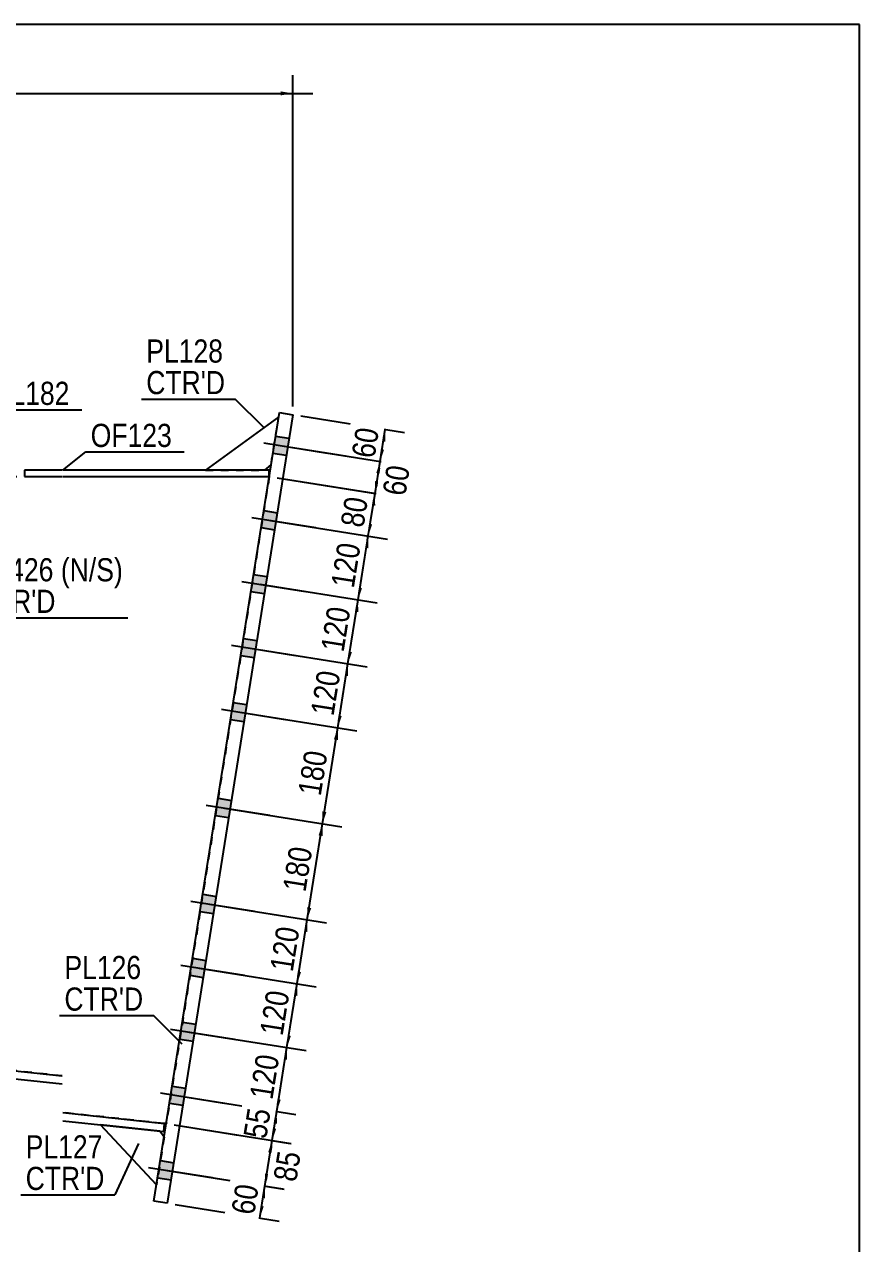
# Model space of a CAD drawing. Header units: millimetres. Extents: x -46 to 357, y -191 to 86.
# Drawn here: x 253.3 to 356.5, y -64.8 to 85.9 of the extents above; entities that cross this region are included whole.
import ezdxf

# ---------------------------------------------------------------- set-up
doc = ezdxf.new("R2010")
doc.units = ezdxf.units.MM
doc.linetypes.add('DXK_LINE_DOT1', pattern=[1.8814, 0.9407, -0.9407])
doc.styles.add('Arial Narrow', font='ARIALN.TTF', dxfattribs={"height": 0.2})

# ---------------------------------------------------------------- blocks, each defined once
blk = doc.blocks.new('Unknown-623514957-1211')
at = {"color": 5, "linetype": 'Continuous'}
for p, q in [((356.55, 85.89), (-43.45, 85.89)), ((356.55, -191.11), (356.55, 85.89))]:
    blk.add_line(p, q, dxfattribs=at)
blk = doc.blocks.new('Part-623514957-1505 - 1232')
at = {"color": 2, "linetype": 'Continuous'}
for p, q in [((269.31, -59.58), (284.82, 37.9)), ((284.82, 37.9), (286.46, 37.64)), ((286.46, 37.64), (270.96, -59.84)), ((270.96, -59.84), (269.31, -59.58))]:
    blk.add_line(p, q, dxfattribs=at)
blk = doc.blocks.new('Bolt-623514957-1252 - 1232')
at = {"linetype": 'Continuous'}
for points in [[(284.35, 35), (284.02, 32.9), (285.67, 32.64), (286, 34.74)], [(284.35, 35), (284.02, 32.9), (285.67, 32.64), (286, 34.74)], [(284.35, 35), (284.02, 32.9), (285.67, 32.64), (286, 34.74)], [(284.35, 35), (284.02, 32.9), (285.67, 32.64), (286, 34.74)], [(282.89, 25.79), (282.55, 23.68), (284.2, 23.42), (284.53, 25.52)], [(282.89, 25.79), (282.55, 23.68), (284.2, 23.42), (284.53, 25.52)], [(282.89, 25.79), (282.55, 23.68), (284.2, 23.42), (284.53, 25.52)], [(282.89, 25.79), (282.55, 23.68), (284.2, 23.42), (284.53, 25.52)], [(281.63, 17.89), (281.3, 15.78), (282.94, 15.52), (283.28, 17.62)], [(281.63, 17.89), (281.3, 15.78), (282.94, 15.52), (283.28, 17.62)], [(281.63, 17.89), (281.3, 15.78), (282.94, 15.52), (283.28, 17.62)], [(281.63, 17.89), (281.3, 15.78), (282.94, 15.52), (283.28, 17.62)], [(280.38, 9.98), (280.04, 7.88), (281.69, 7.62), (282.02, 9.72)], [(280.38, 9.98), (280.04, 7.88), (281.69, 7.62), (282.02, 9.72)], [(280.38, 9.98), (280.04, 7.88), (281.69, 7.62), (282.02, 9.72)], [(280.38, 9.98), (280.04, 7.88), (281.69, 7.62), (282.02, 9.72)], [(279.12, 2.08), (278.78, -0.02), (280.43, -0.28), (280.77, 1.82)], [(279.12, 2.08), (278.78, -0.02), (280.43, -0.28), (280.77, 1.82)], [(279.12, 2.08), (278.78, -0.02), (280.43, -0.28), (280.77, 1.82)], [(279.12, 2.08), (278.78, -0.02), (280.43, -0.28), (280.77, 1.82)], [(277.23, -9.78), (276.9, -11.89), (278.54, -12.15), (278.88, -10.04)], [(277.23, -9.78), (276.9, -11.89), (278.54, -12.15), (278.88, -10.04)], [(277.23, -9.78), (276.9, -11.89), (278.54, -12.15), (278.88, -10.04)], [(277.23, -9.78), (276.9, -11.89), (278.54, -12.15), (278.88, -10.04)], [(275.34, -21.65), (275.01, -23.76), (276.66, -24.02), (276.99, -21.91)], [(275.34, -21.65), (275.01, -23.76), (276.66, -24.02), (276.99, -21.91)], [(275.34, -21.65), (275.01, -23.76), (276.66, -24.02), (276.99, -21.91)], [(275.34, -21.65), (275.01, -23.76), (276.66, -24.02), (276.99, -21.91)], [(274.09, -29.55), (273.75, -31.66), (275.4, -31.92), (275.73, -29.82)], [(274.09, -29.55), (273.75, -31.66), (275.4, -31.92), (275.73, -29.82)], [(274.09, -29.55), (273.75, -31.66), (275.4, -31.92), (275.73, -29.82)], [(274.09, -29.55), (273.75, -31.66), (275.4, -31.92), (275.73, -29.82)], [(272.83, -37.45), (272.5, -39.56), (274.14, -39.82), (274.48, -37.72)], [(272.83, -37.45), (272.5, -39.56), (274.14, -39.82), (274.48, -37.72)], [(272.83, -37.45), (272.5, -39.56), (274.14, -39.82), (274.48, -37.72)], [(272.83, -37.45), (272.5, -39.56), (274.14, -39.82), (274.48, -37.72)], [(271.58, -45.36), (271.24, -47.46), (272.89, -47.72), (273.22, -45.62)], [(271.58, -45.36), (271.24, -47.46), (272.89, -47.72), (273.22, -45.62)], [(271.58, -45.36), (271.24, -47.46), (272.89, -47.72), (273.22, -45.62)], [(271.58, -45.36), (271.24, -47.46), (272.89, -47.72), (273.22, -45.62)], [(270.11, -54.57), (269.78, -56.68), (271.42, -56.94), (271.76, -54.83)], [(270.11, -54.57), (269.78, -56.68), (271.42, -56.94), (271.76, -54.83)], [(270.11, -54.57), (269.78, -56.68), (271.42, -56.94), (271.76, -54.83)], [(270.11, -54.57), (269.78, -56.68), (271.42, -56.94), (271.76, -54.83)]]:
    blk.add_hatch(color=3, dxfattribs=at).paths.add_polyline_path(points)
at = {"color": 3, "linetype": 'Continuous'}
for p, q in [((284.35, 35), (286, 34.74)), ((284.35, 35), (286, 34.74)), ((284.35, 35), (286, 34.74)), ((284.35, 35), (286, 34.74)), ((282.89, 34.16), (290.77, 32.9)), ((282.89, 34.16), (290.77, 32.9)), ((282.89, 34.16), (290.77, 32.9)), ((282.89, 34.16), (290.77, 32.9)), ((284.02, 32.9), (285.67, 32.64)), ((284.02, 32.9), (285.67, 32.64)), ((284.02, 32.9), (285.67, 32.64)), ((284.02, 32.9), (285.67, 32.64)), ((282.89, 25.79), (284.53, 25.52)), ((282.89, 25.79), (284.53, 25.52)), ((282.89, 25.79), (284.53, 25.52)), ((282.89, 25.79), (284.53, 25.52)), ((281.42, 24.94), (289.31, 23.69)), ((281.42, 24.94), (289.31, 23.69)), ((281.42, 24.94), (289.31, 23.69)), ((281.42, 24.94), (289.31, 23.69)), ((282.55, 23.68), (284.2, 23.42)), ((282.55, 23.68), (284.2, 23.42)), ((282.55, 23.68), (284.2, 23.42)), ((282.55, 23.68), (284.2, 23.42)), ((280.16, 17.04), (288.05, 15.79)), ((280.16, 17.04), (288.05, 15.79)), ((280.16, 17.04), (288.05, 15.79)), ((280.16, 17.04), (288.05, 15.79)), ((281.63, 17.89), (283.28, 17.62)), ((281.63, 17.89), (283.28, 17.62)), ((281.63, 17.89), (283.28, 17.62)), ((281.63, 17.89), (283.28, 17.62)), ((281.3, 15.78), (282.94, 15.52)), ((281.3, 15.78), (282.94, 15.52)), ((281.3, 15.78), (282.94, 15.52)), ((281.3, 15.78), (282.94, 15.52)), ((278.91, 9.14), (286.79, 7.88)), ((278.91, 9.14), (286.79, 7.88)), ((278.91, 9.14), (286.79, 7.88)), ((278.91, 9.14), (286.79, 7.88)), ((280.38, 9.98), (282.02, 9.72)), ((280.38, 9.98), (282.02, 9.72)), ((280.38, 9.98), (282.02, 9.72)), ((280.38, 9.98), (282.02, 9.72)), ((280.04, 7.88), (281.69, 7.62)), ((280.04, 7.88), (281.69, 7.62)), ((280.04, 7.88), (281.69, 7.62)), ((280.04, 7.88), (281.69, 7.62)), ((279.12, 2.08), (280.77, 1.82)), ((279.12, 2.08), (280.77, 1.82)), ((279.12, 2.08), (280.77, 1.82)), ((279.12, 2.08), (280.77, 1.82)), ((277.65, 1.24), (285.54, -0.02)), ((277.65, 1.24), (285.54, -0.02)), ((277.65, 1.24), (285.54, -0.02)), ((277.65, 1.24), (285.54, -0.02)), ((278.78, -0.02), (280.43, -0.28)), ((278.78, -0.02), (280.43, -0.28)), ((278.78, -0.02), (280.43, -0.28)), ((278.78, -0.02), (280.43, -0.28)), ((277.23, -9.78), (278.88, -10.04)), ((277.23, -9.78), (278.88, -10.04)), ((277.23, -9.78), (278.88, -10.04)), ((277.23, -9.78), (278.88, -10.04)), ((275.76, -10.63), (283.65, -11.88)), ((275.76, -10.63), (283.65, -11.88)), ((275.76, -10.63), (283.65, -11.88)), ((275.76, -10.63), (283.65, -11.88)), ((276.9, -11.89), (278.54, -12.15)), ((276.9, -11.89), (278.54, -12.15)), ((276.9, -11.89), (278.54, -12.15)), ((276.9, -11.89), (278.54, -12.15)), ((273.88, -22.5), (281.76, -23.75)), ((273.88, -22.5), (281.76, -23.75)), ((273.88, -22.5), (281.76, -23.75)), ((273.88, -22.5), (281.76, -23.75)), ((275.34, -21.65), (276.99, -21.91)), ((275.34, -21.65), (276.99, -21.91)), ((275.34, -21.65), (276.99, -21.91)), ((275.34, -21.65), (276.99, -21.91)), ((275.01, -23.76), (276.66, -24.02)), ((275.01, -23.76), (276.66, -24.02)), ((275.01, -23.76), (276.66, -24.02)), ((275.01, -23.76), (276.66, -24.02)), ((274.09, -29.55), (275.73, -29.82)), ((274.09, -29.55), (275.73, -29.82)), ((274.09, -29.55), (275.73, -29.82)), ((274.09, -29.55), (275.73, -29.82)), ((272.62, -30.4), (280.51, -31.65)), ((272.62, -30.4), (280.51, -31.65)), ((272.62, -30.4), (280.51, -31.65)), ((272.62, -30.4), (280.51, -31.65)), ((273.75, -31.66), (275.4, -31.92)), ((273.75, -31.66), (275.4, -31.92)), ((273.75, -31.66), (275.4, -31.92)), ((273.75, -31.66), (275.4, -31.92)), ((272.83, -37.45), (274.48, -37.72)), ((272.83, -37.45), (274.48, -37.72)), ((272.83, -37.45), (274.48, -37.72)), ((272.83, -37.45), (274.48, -37.72)), ((271.36, -38.3), (279.25, -39.55)), ((271.36, -38.3), (279.25, -39.55)), ((271.36, -38.3), (279.25, -39.55)), ((271.36, -38.3), (279.25, -39.55)), ((272.5, -39.56), (274.14, -39.82)), ((272.5, -39.56), (274.14, -39.82)), ((272.5, -39.56), (274.14, -39.82)), ((272.5, -39.56), (274.14, -39.82)), ((270.11, -46.2), (277.99, -47.46)), ((270.11, -46.2), (277.99, -47.46)), ((270.11, -46.2), (277.99, -47.46)), ((270.11, -46.2), (277.99, -47.46)), ((271.58, -45.36), (273.22, -45.62)), ((271.58, -45.36), (273.22, -45.62)), ((271.58, -45.36), (273.22, -45.62)), ((271.58, -45.36), (273.22, -45.62)), ((271.24, -47.46), (272.89, -47.72)), ((271.24, -47.46), (272.89, -47.72)), ((271.24, -47.46), (272.89, -47.72)), ((271.24, -47.46), (272.89, -47.72)), ((268.64, -55.42), (276.53, -56.67)), ((268.64, -55.42), (276.53, -56.67)), ((268.64, -55.42), (276.53, -56.67)), ((268.64, -55.42), (276.53, -56.67)), ((270.11, -54.57), (271.76, -54.83)), ((270.11, -54.57), (271.76, -54.83)), ((270.11, -54.57), (271.76, -54.83)), ((270.11, -54.57), (271.76, -54.83)), ((269.78, -56.68), (271.42, -56.94)), ((269.78, -56.68), (271.42, -56.94)), ((269.78, -56.68), (271.42, -56.94)), ((269.78, -56.68), (271.42, -56.94))]:
    blk.add_line(p, q, dxfattribs=at)
blk = doc.blocks.new('Part-623514957-1320 - 1232')
at = {"color": 2, "linetype": 'Continuous'}
for p, q in [((257.96, 30.8), (253.29, 30.8)), ((283.56, 30.8), (258.06, 30.8)), ((283.56, 30), (283.56, 30.8)), ((253.29, 30), (257.96, 30)), ((258.06, 30), (283.56, 30))]:
    blk.add_line(p, q, dxfattribs=at)
at = {"color": 7, "linetype": 'DXK_LINE_DOT1'}
blk.add_line((253.29, 30.8), (253.29, 30), dxfattribs=at)
blk = doc.blocks.new('Part-623514957-1534 - 1232')
at = {"color": 2, "linetype": 'Continuous'}
for p, q in [((269.63, -57.58), (262.72, -50.14)), ((270.02, -50.93), (262.72, -50.14)), ((270.57, -51.66), (270.02, -50.93))]:
    blk.add_line(p, q, dxfattribs=at)
at = {"color": 7, "linetype": 'DXK_LINE_DOT1'}
blk.add_line((270.57, -51.66), (269.63, -57.58), dxfattribs=at)
blk = doc.blocks.new('Part-623514957-1563 - 1232')
at = {"color": 2, "linetype": 'Continuous'}
for p, q in [((284.73, 37.38), (275.69, 30.8)), ((283.02, 30.8), (283.79, 31.46))]:
    blk.add_line(p, q, dxfattribs=at)
at = {"color": 7, "linetype": 'DXK_LINE_DOT1'}
for p, q in [((283.79, 31.46), (284.73, 37.38)), ((275.69, 30.8), (283.02, 30.8))]:
    blk.add_line(p, q, dxfattribs=at)
blk = doc.blocks.new('Part-623514957-1386 - 1232')
at = {"color": 2, "linetype": 'Continuous'}
for p, q in [((196.18, -30), (196.18, 30)), ((270.84, -50), (270.58, -49.98))]:
    blk.add_line(p, q, dxfattribs=at)
at = {"color": 7, "linetype": 'DXK_LINE_DOT1'}
for p, q in [((196.18, 30), (200.85, 30)), ((200.95, 30), (210.39, 30)), ((210.49, 30), (221.36, 30)), ((221.46, 30), (232.52, 30)), ((232.62, 30), (257.96, 30)), ((258.06, 30), (283.56, 30)), ((283.56, 30), (270.84, -50)), ((200.85, -30.5), (196.18, -30)), ((196.18, -30), (200.85, -30.5)), ((210.39, -32.64), (200.95, -31.63)), ((200.95, -31.63), (210.39, -32.64)), ((221.36, -35.31), (210.49, -34.14)), ((210.49, -34.14), (221.36, -35.3)), ((221.46, -39.26), (232.52, -40.45)), ((232.52, -40.45), (221.46, -39.27)), ((232.62, -41.36), (257.96, -44.08)), ((257.96, -44.09), (232.62, -41.37)), ((258.06, -48.62), (270.84, -49.99)), ((270.58, -49.98), (258.06, -48.63))]:
    blk.add_line(p, q, dxfattribs=at)
blk = doc.blocks.new('Part-623514957-1452 - 1232')
at = {"color": 2, "linetype": 'Continuous'}
for p, q in [((205.72, -32.14), (205.62, -33.14)), ((205.62, -33.14), (210.39, -33.65)), ((205.72, -32.14), (210.39, -32.64)), ((210.49, -34.14), (221.36, -35.31)), ((210.49, -35.15), (221.36, -36.31)), ((221.46, -39.27), (232.52, -40.45)), ((221.46, -40.27), (232.52, -41.46)), ((232.62, -41.37), (257.96, -44.09)), ((232.62, -42.38), (257.96, -45.09)), ((258.06, -48.63), (270.58, -49.98)), ((258.06, -49.64), (270.47, -50.97)), ((270.58, -49.98), (270.47, -50.97))]:
    blk.add_line(p, q, dxfattribs=at)
blk = doc.blocks.new('StraightDimension-623514957-6512 - 1232')
at = {"linetype": 'Continuous'}
for points in [[(291.56, -2.49), (292.04, -1.05), (292.05, -2.57)], [(290.63, -11.48), (290.15, -12.92), (290.14, -11.4)]]:
    blk.add_hatch(color=7, dxfattribs=at).paths.add_polyline_path(points)
at = {"color": 7, "linetype": 'Continuous'}
for p, q in [((279.94, 0.87), (294.41, -1.43)), ((290.15, -12.92), (292.04, -1.05)), ((278.05, -11), (292.52, -13.3))]:
    blk.add_line(p, q, dxfattribs=at)
at = {"color": 0}
blk.add_wipeout([(291.47, -3.66), (287.32, -3), (286.27, -9.6), (290.42, -10.26)], dxfattribs=at)
at = {"color": 3, "style": 'Arial Narrow'}
blk.add_text('180', height=2.863, rotation=80.9647, dxfattribs=at).set_placement((289.92, -9.58))
blk = doc.blocks.new('StraightDimension-623514957-6508 - 1232')
at = {"linetype": 'Continuous'}
for points in [[(296.16, 26.48), (296.64, 27.92), (296.66, 26.4)], [(296.29, 24.09), (295.81, 22.65), (295.8, 24.17)]]:
    blk.add_hatch(color=7, dxfattribs=at).paths.add_polyline_path(points)
at = {"color": 7, "linetype": 'Continuous'}
for p, q in [((284.55, 29.84), (299.02, 27.54)), ((295.81, 22.65), (296.64, 27.92)), ((283.71, 24.57), (298.18, 22.27))]:
    blk.add_line(p, q, dxfattribs=at)
at = {"color": 0}
blk.add_wipeout([(296.46, 27.7), (292.31, 28.36), (291.55, 23.57), (295.7, 22.91)], dxfattribs=at)
at = {"color": 3, "style": 'Arial Narrow'}
blk.add_text('80', height=2.863, rotation=80.9647, dxfattribs=at).set_placement((295.2, 23.59))
blk = doc.blocks.new('StraightDimension-623514957-6506 - 1232')
at = {"linetype": 'Continuous'}
for points in [[(297.42, 34.38), (297.9, 35.82), (297.91, 34.3)], [(297.76, 33.31), (297.27, 31.87), (297.26, 33.39)]]:
    blk.add_hatch(color=7, dxfattribs=at).paths.add_polyline_path(points)
at = {"color": 7, "linetype": 'Continuous'}
for p, q in [((287.45, 37.48), (300.27, 35.44)), ((297.27, 31.87), (297.9, 35.82)), ((285.17, 33.79), (299.64, 31.49))]:
    blk.add_line(p, q, dxfattribs=at)
at = {"color": 0}
blk.add_wipeout([(297.82, 36.27), (293.67, 36.93), (292.91, 32.13), (297.06, 31.47)], dxfattribs=at)
at = {"color": 3, "style": 'Arial Narrow'}
blk.add_text('60', height=2.863, rotation=80.9647, dxfattribs=at).set_placement((296.56, 32.16))
blk = doc.blocks.new('StraightDimension-623514957-2621 - 1232')
at = {"linetype": 'Continuous'}
blk.add_hatch(color=7, dxfattribs=at).paths.add_polyline_path([(284.96, 77.61), (286.46, 77.36), (284.96, 77.11)])
at = {"color": 7, "linetype": 'Continuous'}
for p, q in [((286.46, 38.64), (286.46, 79.61)), ((-1.33, 77.36), (286.46, 77.36)), ((286.46, 77.36), (288.96, 77.36))]:
    blk.add_line(p, q, dxfattribs=at)
blk = doc.blocks.new('StraightDimension-623514957-6507 - 1232')
at = {"linetype": 'Continuous'}
for points in [[(296.79, 30.43), (297.27, 31.87), (297.28, 30.35)], [(297.13, 29.36), (296.64, 27.92), (296.63, 29.44)]]:
    blk.add_hatch(color=7, dxfattribs=at).paths.add_polyline_path(points)
at = {"color": 7, "linetype": 'Continuous'}
for p, q in [((285.17, 33.79), (299.5, 31.52)), ((296.64, 27.92), (297.27, 31.87)), ((284.55, 29.84), (298.87, 27.57))]:
    blk.add_line(p, q, dxfattribs=at)
at = {"color": 0}
blk.add_wipeout([(301.64, 31.61), (297.49, 32.27), (296.73, 27.47), (300.87, 26.81)], dxfattribs=at)
at = {"color": 3, "style": 'Arial Narrow'}
blk.add_text('60', height=2.863, rotation=80.9647, dxfattribs=at).set_placement((300.38, 27.5))
blk = doc.blocks.new('StraightDimension-623514957-6509 - 1232')
at = {"linetype": 'Continuous'}
for points in [[(295.32, 21.2), (295.81, 22.65), (295.82, 21.13)], [(295.03, 16.19), (294.55, 14.75), (294.54, 16.27)]]:
    blk.add_hatch(color=7, dxfattribs=at).paths.add_polyline_path(points)
at = {"color": 7, "linetype": 'Continuous'}
for p, q in [((283.71, 24.57), (298.18, 22.27)), ((294.55, 14.75), (295.81, 22.65)), ((282.45, 16.68), (296.92, 14.37))]:
    blk.add_line(p, q, dxfattribs=at)
at = {"color": 0}
blk.add_wipeout([(295.56, 22.02), (291.41, 22.68), (290.36, 16.08), (294.51, 15.42)], dxfattribs=at)
at = {"color": 3, "style": 'Arial Narrow'}
blk.add_text('120', height=2.863, rotation=80.9647, dxfattribs=at).set_placement((294.01, 16.11))
blk = doc.blocks.new('StraightDimension-623514957-6510 - 1232')
at = {"linetype": 'Continuous'}
for points in [[(294.07, 13.31), (294.55, 14.75), (294.56, 13.23)], [(293.78, 8.29), (293.29, 6.85), (293.28, 8.37)]]:
    blk.add_hatch(color=7, dxfattribs=at).paths.add_polyline_path(points)
at = {"color": 7, "linetype": 'Continuous'}
for p, q in [((282.45, 16.68), (296.92, 14.37)), ((293.29, 6.85), (294.55, 14.75)), ((281.2, 8.77), (295.66, 6.47))]:
    blk.add_line(p, q, dxfattribs=at)
at = {"color": 0}
blk.add_wipeout([(294.3, 14.13), (290.15, 14.78), (289.1, 8.18), (293.25, 7.52)], dxfattribs=at)
at = {"color": 3, "style": 'Arial Narrow'}
blk.add_text('120', height=2.863, rotation=80.9647, dxfattribs=at).set_placement((292.75, 8.21))
blk = doc.blocks.new('StraightDimension-623514957-6511 - 1232')
at = {"linetype": 'Continuous'}
for points in [[(292.81, 5.41), (293.29, 6.85), (293.31, 5.33)], [(292.52, 0.39), (292.04, -1.05), (292.03, 0.47)]]:
    blk.add_hatch(color=7, dxfattribs=at).paths.add_polyline_path(points)
at = {"color": 7, "linetype": 'Continuous'}
for p, q in [((281.2, 8.77), (295.66, 6.47)), ((292.04, -1.05), (293.29, 6.85)), ((279.94, 0.87), (294.41, -1.43))]:
    blk.add_line(p, q, dxfattribs=at)
at = {"color": 0}
blk.add_wipeout([(293.04, 6.22), (288.9, 6.88), (287.85, 0.28), (291.99, -0.38)], dxfattribs=at)
at = {"color": 3, "style": 'Arial Narrow'}
blk.add_text('120', height=2.863, rotation=80.9647, dxfattribs=at).set_placement((291.5, 0.31))
blk = doc.blocks.new('StraightDimension-623514957-6513 - 1232')
at = {"linetype": 'Continuous'}
for points in [[(289.67, -14.36), (290.15, -12.92), (290.16, -14.44)], [(288.75, -23.35), (288.26, -24.79), (288.25, -23.27)]]:
    blk.add_hatch(color=7, dxfattribs=at).paths.add_polyline_path(points)
at = {"color": 7, "linetype": 'Continuous'}
for p, q in [((278.05, -11), (292.52, -13.3)), ((288.26, -24.79), (290.15, -12.92)), ((276.16, -22.87), (290.63, -25.17))]:
    blk.add_line(p, q, dxfattribs=at)
at = {"color": 0}
blk.add_wipeout([(289.58, -15.53), (285.44, -14.87), (284.39, -21.47), (288.53, -22.13)], dxfattribs=at)
at = {"color": 3, "style": 'Arial Narrow'}
blk.add_text('180', height=2.863, rotation=80.9647, dxfattribs=at).set_placement((288.04, -21.45))
blk = doc.blocks.new('StraightDimension-623514957-6514 - 1232')
at = {"linetype": 'Continuous'}
for points in [[(287.78, -26.23), (288.26, -24.79), (288.27, -26.31)], [(287.49, -31.25), (287.01, -32.69), (287, -31.17)]]:
    blk.add_hatch(color=7, dxfattribs=at).paths.add_polyline_path(points)
at = {"color": 7, "linetype": 'Continuous'}
for p, q in [((276.16, -22.87), (290.63, -25.17)), ((287.01, -32.69), (288.26, -24.79)), ((274.91, -30.77), (289.38, -33.07))]:
    blk.add_line(p, q, dxfattribs=at)
at = {"color": 0}
blk.add_wipeout([(288.01, -25.42), (283.86, -24.76), (282.81, -31.36), (286.96, -32.02)], dxfattribs=at)
at = {"color": 3, "style": 'Arial Narrow'}
blk.add_text('120', height=2.863, rotation=80.9647, dxfattribs=at).set_placement((286.46, -31.33))
blk = doc.blocks.new('StraightDimension-623514957-6515 - 1232')
at = {"linetype": 'Continuous'}
for points in [[(286.52, -34.13), (287.01, -32.69), (287.02, -34.21)], [(286.23, -39.15), (285.75, -40.59), (285.74, -39.07)]]:
    blk.add_hatch(color=7, dxfattribs=at).paths.add_polyline_path(points)
at = {"color": 7, "linetype": 'Continuous'}
for p, q in [((274.91, -30.77), (289.38, -33.07)), ((285.75, -40.59), (287.01, -32.69)), ((273.65, -38.67), (288.12, -40.97))]:
    blk.add_line(p, q, dxfattribs=at)
at = {"color": 0}
blk.add_wipeout([(286.76, -33.32), (282.61, -32.66), (281.56, -39.26), (285.71, -39.92)], dxfattribs=at)
at = {"color": 3, "style": 'Arial Narrow'}
blk.add_text('120', height=2.863, rotation=80.9647, dxfattribs=at).set_placement((285.21, -39.23))
blk = doc.blocks.new('StraightDimension-623514957-6516 - 1232')
at = {"linetype": 'Continuous'}
for points in [[(285.27, -42.04), (285.75, -40.59), (285.76, -42.11)], [(284.98, -47.05), (284.49, -48.49), (284.48, -46.97)]]:
    blk.add_hatch(color=7, dxfattribs=at).paths.add_polyline_path(points)
at = {"color": 7, "linetype": 'Continuous'}
for p, q in [((273.65, -38.67), (288.12, -40.97)), ((284.49, -48.49), (285.75, -40.59)), ((272.4, -46.57), (286.86, -48.87))]:
    blk.add_line(p, q, dxfattribs=at)
at = {"color": 0}
blk.add_wipeout([(285.5, -41.22), (281.35, -40.56), (280.3, -47.16), (284.45, -47.82)], dxfattribs=at)
at = {"color": 3, "style": 'Arial Narrow'}
blk.add_text('120', height=2.863, rotation=80.9647, dxfattribs=at).set_placement((283.95, -47.13))
blk = doc.blocks.new('StraightDimension-623514957-6517 - 1232')
at = {"linetype": 'Continuous'}
for points in [[(284.01, -49.94), (284.49, -48.49), (284.51, -50.01)], [(284.41, -50.64), (283.92, -52.09), (283.91, -50.57)]]:
    blk.add_hatch(color=7, dxfattribs=at).paths.add_polyline_path(points)
at = {"color": 7, "linetype": 'Continuous'}
for p, q in [((272.4, -46.57), (286.86, -48.87)), ((283.92, -52.09), (284.49, -48.49)), ((271.82, -50.16), (286.29, -52.46))]:
    blk.add_line(p, q, dxfattribs=at)
at = {"color": 0}
blk.add_wipeout([(284.44, -47.87), (280.29, -47.21), (279.53, -52), (283.68, -52.66)], dxfattribs=at)
at = {"color": 3, "style": 'Arial Narrow'}
blk.add_text('55', height=2.863, rotation=80.9647, dxfattribs=at).set_placement((283.18, -51.98))
blk = doc.blocks.new('StraightDimension-623514957-6518 - 1232')
at = {"linetype": 'Continuous'}
for points in [[(283.44, -53.53), (283.92, -52.09), (283.93, -53.61)], [(283.51, -56.26), (283.03, -57.71), (283.02, -56.19)]]:
    blk.add_hatch(color=7, dxfattribs=at).paths.add_polyline_path(points)
at = {"color": 7, "linetype": 'Continuous'}
for p, q in [((271.82, -50.16), (286.14, -52.44)), ((283.03, -57.71), (283.92, -52.09)), ((270.93, -55.78), (285.25, -58.06))]:
    blk.add_line(p, q, dxfattribs=at)
at = {"color": 0}
blk.add_wipeout([(288.15, -53.18), (284.01, -52.52), (283.24, -57.32), (287.39, -57.98)], dxfattribs=at)
at = {"color": 3, "style": 'Arial Narrow'}
blk.add_text('85', height=2.863, rotation=80.9647, dxfattribs=at).set_placement((286.89, -57.29))
blk = doc.blocks.new('StraightDimension-623514957-6519 - 1232')
at = {"linetype": 'Continuous'}
for points in [[(282.55, -59.15), (283.03, -57.71), (283.04, -59.23)], [(282.88, -60.22), (282.4, -61.66), (282.39, -60.14)]]:
    blk.add_hatch(color=7, dxfattribs=at).paths.add_polyline_path(points)
at = {"color": 7, "linetype": 'Continuous'}
for p, q in [((270.93, -55.78), (285.4, -58.08)), ((282.4, -61.66), (283.03, -57.71)), ((271.95, -60), (284.77, -62.04))]:
    blk.add_line(p, q, dxfattribs=at)
at = {"color": 0}
blk.add_wipeout([(282.95, -57.26), (278.8, -56.6), (278.04, -61.4), (282.19, -62.06)], dxfattribs=at)
at = {"color": 3, "style": 'Arial Narrow'}
blk.add_text('60', height=2.863, rotation=80.9647, dxfattribs=at).set_placement((281.69, -61.37))
blk = doc.blocks.new('Mark-623514957-1559 - 1232')
at = {"color": 7, "linetype": 'Continuous'}
blk.add_line((282.9, 36.05), (279.37, 39.58), dxfattribs=at)
at = {"color": 0}
for points in [[(277.87, 44.08), (277.87, 47.08), (268.36, 47.08), (268.36, 44.08)], [(278.12, 40.18), (278.12, 43.18), (268.36, 43.18), (268.36, 40.18)]]:
    blk.add_wipeout(points, dxfattribs=at)
for points in [[(277.87, 44.08), (277.87, 47.08), (268.36, 47.08), (268.36, 44.08)], [(278.12, 40.18), (278.12, 43.18), (268.36, 43.18), (268.36, 40.18)]]:
    blk.add_wipeout(points, dxfattribs=at)
at = {"color": 7, "linetype": 'Continuous'}
blk.add_line((267.76, 39.58), (279.37, 39.58), dxfattribs=at)
at = {"color": 3, "style": 'Arial Narrow'}
blk.add_text('PL128', height=2.863, dxfattribs=at).set_placement((268.36, 44.08))
at = {"color": 1, "style": 'Arial Narrow'}
blk.add_text("CTR'D", height=2.863, dxfattribs=at).set_placement((268.36, 40.18))
blk = doc.blocks.new('Mark-623514957-1316 - 1232')
at = {"color": 0}
blk.add_wipeout([(271.54, 33.65), (271.54, 36.65), (261.49, 36.65), (261.49, 33.65)], dxfattribs=at)
blk.add_wipeout([(271.54, 33.65), (271.54, 36.65), (261.49, 36.65), (261.49, 33.65)], dxfattribs=at)
at = {"color": 7, "linetype": 'Continuous'}
for p, q in [((258.04, 30.8), (260.89, 33.05)), ((260.89, 33.05), (273.04, 33.05))]:
    blk.add_line(p, q, dxfattribs=at)
at = {"color": 3, "style": 'Arial Narrow'}
blk.add_text('OF123', height=2.863, dxfattribs=at).set_placement((261.49, 33.65))
blk = doc.blocks.new('Mark-623514957-1530 - 1232')
at = {"color": 7, "linetype": 'Continuous'}
blk.add_line((267.38, -52.44), (264.46, -58.8), dxfattribs=at)
at = {"color": 0}
for points in [[(262.96, -54.3), (262.96, -51.3), (253.45, -51.3), (253.45, -54.3)], [(263.21, -58.2), (263.21, -55.2), (253.45, -55.2), (253.45, -58.2)]]:
    blk.add_wipeout(points, dxfattribs=at)
for points in [[(262.96, -54.3), (262.96, -51.3), (253.45, -51.3), (253.45, -54.3)], [(263.21, -58.2), (263.21, -55.2), (253.45, -55.2), (253.45, -58.2)]]:
    blk.add_wipeout(points, dxfattribs=at)
at = {"color": 7, "linetype": 'Continuous'}
blk.add_line((252.85, -58.8), (264.46, -58.8), dxfattribs=at)
at = {"color": 3, "style": 'Arial Narrow'}
blk.add_text('PL127', height=2.863, dxfattribs=at).set_placement((253.45, -54.3))
at = {"color": 1, "style": 'Arial Narrow'}
blk.add_text("CTR'D", height=2.863, dxfattribs=at).set_placement((253.45, -58.2))
blk = doc.blocks.new('Mark-623514957-1501 - 1232')
at = {"color": 7, "linetype": 'Continuous'}
blk.add_line((272.78, -40.17), (269.25, -36.63), dxfattribs=at)
at = {"color": 0}
for points in [[(267.75, -32.13), (267.75, -29.13), (258.24, -29.13), (258.24, -32.13)], [(268, -36.03), (268, -33.03), (258.24, -33.03), (258.24, -36.03)]]:
    blk.add_wipeout(points, dxfattribs=at)
for points in [[(267.75, -32.13), (267.75, -29.13), (258.24, -29.13), (258.24, -32.13)], [(268, -36.03), (268, -33.03), (258.24, -33.03), (258.24, -36.03)]]:
    blk.add_wipeout(points, dxfattribs=at)
at = {"color": 7, "linetype": 'Continuous'}
blk.add_line((257.64, -36.63), (269.25, -36.63), dxfattribs=at)
at = {"color": 3, "style": 'Arial Narrow'}
blk.add_text('PL126', height=2.863, dxfattribs=at).set_placement((258.24, -32.13))
at = {"color": 1, "style": 'Arial Narrow'}
blk.add_text("CTR'D", height=2.863, dxfattribs=at).set_placement((258.24, -36.03))
blk = doc.blocks.new('Mark-623514957-1852 - 1232')
at = {"color": 0}
blk.add_wipeout([(258.89, 38.85), (258.89, 41.85), (249.38, 41.85), (249.38, 38.85)], dxfattribs=at)
blk.add_wipeout([(258.89, 38.85), (258.89, 41.85), (249.38, 41.85), (249.38, 38.85)], dxfattribs=at)
at = {"color": 7, "linetype": 'Continuous'}
for p, q in [((245.69, 31.07), (248.78, 38.25)), ((248.78, 38.25), (260.39, 38.25))]:
    blk.add_line(p, q, dxfattribs=at)
at = {"color": 3, "style": 'Arial Narrow'}
blk.add_text('PL182', height=2.863, dxfattribs=at).set_placement((249.38, 38.85))
blk = doc.blocks.new('Mark-623514957-1981 - 1232')
at = {"color": 0}
for points in [[(256.9, 17.04), (256.9, 20.04), (247.4, 20.04), (247.4, 17.04)], [(265.46, 17.04), (265.46, 20.04), (257.8, 20.04), (257.8, 17.04)], [(257.15, 13.14), (257.15, 16.14), (247.4, 16.14), (247.4, 13.14)]]:
    blk.add_wipeout(points, dxfattribs=at)
for points in [[(256.9, 17.04), (256.9, 20.04), (247.4, 20.04), (247.4, 17.04)], [(265.46, 17.04), (265.46, 20.04), (257.8, 20.04), (257.8, 17.04)], [(257.15, 13.14), (257.15, 16.14), (247.4, 16.14), (247.4, 13.14)]]:
    blk.add_wipeout(points, dxfattribs=at)
at = {"color": 7, "linetype": 'Continuous'}
for p, q in [((243.26, 24.18), (246.8, 12.54)), ((246.8, 12.54), (266.06, 12.54))]:
    blk.add_line(p, q, dxfattribs=at)
at = {"color": 3, "style": 'Arial Narrow'}
for s, p in [('PL426', (247.4, 17.04)), ('(N/', (257.8, 17.04)), ('S)', (262.18, 17.04))]:
    blk.add_text(s, height=2.863, dxfattribs=at).set_placement(p)
at = {"color": 1, "style": 'Arial Narrow'}
blk.add_text("CTR'D", height=2.863, dxfattribs=at).set_placement((247.4, 13.14))

msp = doc.modelspace()

# ---------------------------------------------------------------- block references
for name in ['Unknown-623514957-1211', 'Part-623514957-1505 - 1232', 'Part-623514957-1563 - 1232', 'Bolt-623514957-1252 - 1232', 'Part-623514957-1320 - 1232', 'Part-623514957-1386 - 1232', 'Part-623514957-1452 - 1232', 'Part-623514957-1534 - 1232']:
    msp.add_blockref(name, (0, 0))

# ---------------------------------------------------------------- next in the draw order: block references
for name in ['StraightDimension-623514957-2621 - 1232', 'StraightDimension-623514957-6506 - 1232', 'StraightDimension-623514957-6508 - 1232', 'Mark-623514957-1981 - 1232', 'StraightDimension-623514957-6512 - 1232', 'Mark-623514957-1530 - 1232']:
    msp.add_blockref(name, (0, 0))

# ---------------------------------------------------------------- next in the draw order: block references
for name in ['Mark-623514957-1559 - 1232', 'StraightDimension-623514957-6507 - 1232', 'StraightDimension-623514957-6509 - 1232', 'StraightDimension-623514957-6513 - 1232']:
    msp.add_blockref(name, (0, 0))

# ---------------------------------------------------------------- next in the draw order: block references
for name in ['Mark-623514957-1316 - 1232', 'StraightDimension-623514957-6510 - 1232', 'StraightDimension-623514957-6514 - 1232']:
    msp.add_blockref(name, (0, 0))

# ---------------------------------------------------------------- next in the draw order: block references
for name in ['Mark-623514957-1852 - 1232', 'StraightDimension-623514957-6511 - 1232', 'StraightDimension-623514957-6515 - 1232']:
    msp.add_blockref(name, (0, 0))

# ---------------------------------------------------------------- next in the draw order: block references
msp.add_blockref('StraightDimension-623514957-6516 - 1232', (0, 0))

# ---------------------------------------------------------------- next in the draw order: block references
for name in ['Mark-623514957-1501 - 1232', 'StraightDimension-623514957-6517 - 1232']:
    msp.add_blockref(name, (0, 0))

# ---------------------------------------------------------------- next in the draw order: block references
msp.add_blockref('StraightDimension-623514957-6518 - 1232', (0, 0))

# ---------------------------------------------------------------- next in the draw order: block references
msp.add_blockref('StraightDimension-623514957-6519 - 1232', (0, 0))

doc.saveas('drawing.dxf')
